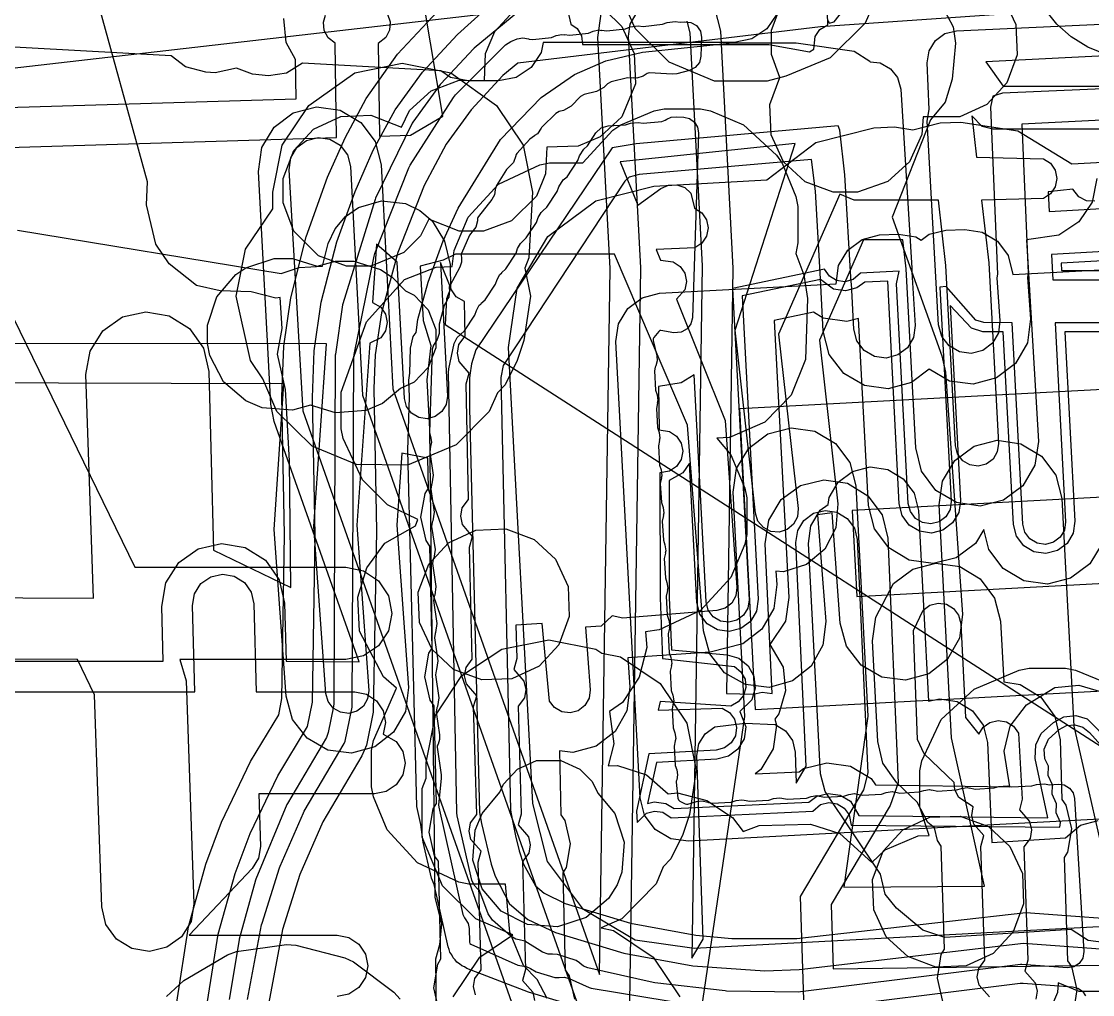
# Model space of a CAD drawing. Header units: metres. Extents: x 17722 to 17999, y 13535 to 15917.
# Drawn here: x 17791.15 to 17826.05, y 15862.08 to 15893.79 of the extents above; entities that cross this region are included whole.
import ezdxf

# ---------------------------------------------------------------- set-up
doc = ezdxf.new("R2010")
doc.units = ezdxf.units.M
doc.layers.add('AI_GREENING_EXCLUSIONS', color=1, linetype='Continuous')
doc.layers.add('AI_GREENING_LAWN', color=82, linetype='Continuous')

msp = doc.modelspace()

# ---------------------------------------------------------------- linework, layer by layer
at = {"layer": 'AI_GREENING_EXCLUSIONS'}
for points in [[(17815.434, 15901.705), (17816.965, 15901.401), (17818.262, 15900.533), (17819.13, 15899.236), (17819.434, 15897.705), (17819.287, 15895.238), (17818.64, 15893.729), (17817.496, 15892.606), (17816.051, 15892.002), (17815.45, 15891.837), (17813.731, 15891.838), (17812.254, 15892.46), (17811.139, 15893.56), (17810.77, 15894.403), (17810.344, 15895.036), (17810.034, 15895.778), (17809.725, 15897.308), (17810.025, 15898.84), (17810.888, 15900.14), (17812.183, 15901.011), (17813.381, 15901.406), (17814.912, 15901.71), (17815.434, 15901.705)], [(17800.511, 15891.051), (17802.008, 15892.119), (17803.551, 15892.426), (17805.133, 15892.119), (17806.63, 15891.051), (17807.498, 15889.754), (17807.802, 15888.223), (17807.679, 15886.091), (17807.553, 15885.751), (17807.735, 15884.838), (17807.514, 15883.397), (17807.302, 15882.742), (17806.909, 15881.952), (17806.657, 15881.682), (17806.387, 15881.074), (17805.307, 15879.994), (17803.721, 15879.331), (17802.06, 15879.347), (17800.615, 15879.951), (17799.471, 15881.074), (17799.009, 15882.14), (17798.606, 15882.742), (17798.145, 15884.838), (17798.449, 15886.369), (17799.339, 15887.681), (17799.339, 15888.223), (17799.643, 15889.754), (17800.511, 15891.051)], [(17797.212, 15883.888), (17797.517, 15884.819), (17798.136, 15885.542), (17798.454, 15885.757), (17799.385, 15886.062), (17799.979, 15886.062), (17800.778, 15885.813), (17801.383, 15885.976), (17801.977, 15885.976), (17802.85, 15885.709), (17803.226, 15885.457), (17803.657, 15885.013), (17803.944, 15884.873), (17804.403, 15884.388), (17804.649, 15883.749), (17804.649, 15883.155), (17804.403, 15882.516), (17803.944, 15882.031), (17803.494, 15881.823), (17802.908, 15881.341), (17802.366, 15881.114), (17801.383, 15881.035), (17800.562, 15881.281), (17799.979, 15881.121), (17798.996, 15881.2), (17798.454, 15881.426), (17797.731, 15882.046), (17797.29, 15882.905), (17797.212, 15883.295), (17797.212, 15883.888)], [(17807.852, 15876.909), (17808.551, 15876.262), (17808.96, 15875.38), (17808.999, 15874.394), (17808.658, 15873.477), (17808.011, 15872.778), (17807.129, 15872.369), (17806.143, 15872.33), (17805.226, 15872.671), (17804.527, 15873.318), (17804.118, 15874.2), (17804.079, 15875.186), (17804.42, 15876.103), (17805.067, 15876.802), (17805.949, 15877.211), (17806.935, 15877.25), (17807.852, 15876.909)], [(17810.486, 15867.98), (17810.791, 15867.049), (17810.712, 15866.066), (17810.562, 15865.657), (17810.271, 15865.207), (17809.548, 15864.587), (17808.617, 15864.282), (17807.634, 15864.361), (17806.775, 15864.802), (17806.155, 15865.525), (17805.85, 15866.456), (17805.929, 15867.438), (17806.155, 15867.98), (17806.74, 15868.669), (17806.853, 15868.938), (17807.312, 15869.423), (17807.933, 15869.703), (17808.721, 15869.703), (17809.342, 15869.423), (17809.748, 15869.017), (17809.923, 15868.646), (17810.486, 15867.98)], [(17823.35, 15866.906), (17823.759, 15866.024), (17823.798, 15865.038), (17823.457, 15864.121), (17822.81, 15863.422), (17821.928, 15863.013), (17820.942, 15862.974), (17820.025, 15863.315), (17819.326, 15863.962), (17818.917, 15864.844), (17818.878, 15865.83), (17819.219, 15866.747), (17819.866, 15867.446), (17820.748, 15867.855), (17821.734, 15867.894), (17822.651, 15867.553), (17823.35, 15866.906)]]:
    msp.add_lwpolyline(points, close=True, dxfattribs=at)
for points in [[(17807.769, 15899.219), (17809.052, 15893.7), (17809.249, 15893.556), (17809.391, 15893.322), (17809.433, 15893.039), (17815.499, 15893.039), (17816.828, 15892.803), (17816.962, 15892.881), (17817.006, 15893.302), (17817.165, 15893.524), (17817.425, 15893.673), (17817.35, 15896.443)], [(17803.076, 15894.025), (17803.159, 15893.78), (17803.141, 15893.507), (17803.02, 15893.262), (17802.767, 15893.067), (17802.813, 15890.05), (17803.825, 15890.08), (17804.877, 15890.703), (17803.667, 15897.881)], [(17786.562, 15875.025), (17793.493, 15874.994), (17793.251, 15882.279), (17793.383, 15883.048), (17793.799, 15883.708), (17794.436, 15884.159), (17795.197, 15884.331), (17795.966, 15884.2), (17796.627, 15883.783), (17797.077, 15883.146), (17797.25, 15882.385), (17797.406, 15876.555), (17799.922, 15875.347), (17799.879, 15879.473), (17799.75, 15881.792), (17799.492, 15882.944), (17799.639, 15883.781), (17799.582, 15884.796), (17799.441, 15884.771), (17798.632, 15884.978), (17797.618, 15885.006), (17796.857, 15885.179), (17795.963, 15885.891), (17795.524, 15886.536), (17795.218, 15887.813), (17795.251, 15888.564), (17793.504, 15894.915)], [(17828.964, 15894.427), (17817.183, 15893.617), (17807.322, 15892.433), (17806.832, 15892.025), (17805.796, 15890.912), (17804.983, 15889.788), (17804.267, 15888.438), (17803.408, 15886.256), (17802.884, 15884.297), (17802.676, 15882.927), (17802.63, 15881.832), (17802.718, 15877.189), (17802.605, 15871.281), (17802.39, 15870.207), (17802.243, 15869.859), (17800.972, 15867.711), (17800.221, 15865.992), (17799.656, 15864.204), (17799.21, 15861.824)], [(17823.107, 15894.625), (17823.552, 15893.688), (17823.591, 15892.702), (17823.25, 15891.785), (17822.603, 15891.086), (17821.721, 15890.677), (17820.526, 15890.683), (17820.487, 15890.101), (17820.078, 15889.219), (17819.379, 15888.572), (17818.39, 15888.223), (17817.598, 15888.223), (17816.681, 15888.564), (17815.982, 15889.211), (17815.573, 15890.093), (17815.534, 15891.079), (17815.862, 15891.965), (17815.591, 15892.714), (17815.591, 15893.506), (17815.932, 15894.423)], [(17817.428, 15893.818), (17817.465, 15893.735), (17817.63, 15893.776), (17818.145, 15894.434)], [(17810.166, 15894.161), (17810.706, 15893.621), (17811.115, 15892.739), (17811.154, 15891.753), (17810.706, 15890.677), (17810.007, 15890.03), (17809.284, 15889.728), (17808.267, 15889.695), (17808.228, 15888.823), (17807.926, 15888.1), (17807.12, 15887.294), (17806.203, 15886.953), (17805.411, 15886.953), (17804.421, 15887.344), (17804.152, 15886.798), (17803.612, 15886.258), (17802.536, 15885.81), (17801.744, 15885.81), (17800.827, 15886.151), (17800.021, 15886.957), (17799.68, 15887.874), (17799.68, 15888.666), (17800.021, 15889.583), (17800.668, 15890.282), (17801.55, 15890.691), (17802.536, 15890.73), (17803.526, 15890.339), (17803.795, 15890.885), (17804.494, 15891.532), (17805.411, 15891.873), (17806.234, 15891.867), (17806.273, 15892.739), (17806.575, 15893.462), (17807.196, 15894.134), (17788.568, 15891.992)], [(17789.55, 15872.946), (17795.771, 15872.946), (17795.724, 15874.727), (17795.856, 15875.496), (17796.272, 15876.157), (17796.909, 15876.607), (17797.67, 15876.78), (17798.439, 15876.648), (17799.099, 15876.232), (17799.55, 15875.595), (17799.722, 15874.834), (17799.773, 15872.946), (17802.149, 15872.919), (17799.384, 15880.753), (17799.273, 15881.313), (17798.871, 15888.904), (17798.982, 15889.677), (17799.381, 15890.347), (17800.006, 15890.815), (17800.762, 15891.007), (17801.535, 15890.896), (17802.205, 15890.497), (17802.673, 15889.872), (17802.865, 15889.116), (17803.252, 15881.812), (17809.985, 15862.735), (17810.326, 15885.736), (17809.927, 15893.26), (17810.039, 15894.032)], [(17815.755, 15894.031), (17815.43, 15893.545), (17814.943, 15893.219), (17814.369, 15893.105), (17808.15, 15893.105), (17808.078, 15892.777), (17807.753, 15892.291), (17807.266, 15891.965), (17806.692, 15891.851), (17805.703, 15891.851), (17805.129, 15891.965), (17804.808, 15892.18), (17800.306, 15892.428), (17799.782, 15892.103), (17799.202, 15892.021), (17798.672, 15892.066), (17798.156, 15892.264), (17797.465, 15892.117), (17797.156, 15892.134), (17796.492, 15892.312), (17796.023, 15892.665), (17789.91, 15893.002)], [(17796.209, 15861.83), (17796.589, 15864.283), (17797.157, 15866.324), (17797.668, 15867.694), (17798.611, 15869.669), (17799.529, 15871.199), (17799.636, 15871.731), (17799.722, 15877.064), (17799.628, 15881.567), (17799.695, 15883.203), (17799.923, 15884.781), (17800.426, 15886.771), (17801.125, 15888.712), (17801.692, 15890.001), (17802.378, 15891.277), (17803.403, 15892.722), (17804.87, 15894.282)], [(17797.208, 15861.854), (17797.561, 15864.049), (17798.11, 15866.022), (17798.598, 15867.326), (17799.497, 15869.206), (17800.472, 15870.812), (17800.63, 15871.604), (17800.722, 15877.053), (17800.627, 15881.533), (17800.685, 15883.06), (17800.913, 15884.638), (17801.422, 15886.611), (17802.016, 15888.248), (17802.607, 15889.599), (17803.325, 15890.908), (17804.214, 15892.136), (17805.354, 15893.362), (17806.244, 15894.17)], [(17821.137, 15894.305), (17821.501, 15893.614), (17821.583, 15893.08), (17821.475, 15891.908), (17821.244, 15891.163), (17820.764, 15890.584), (17819.516, 15887.416), (17821.138, 15882.893), (17821.25, 15882.359), (17821.81, 15874.464), (17821.712, 15873.69), (17821.325, 15873.012), (17820.709, 15872.534), (17819.956, 15872.328), (17819.182, 15872.425), (17818.504, 15872.812), (17818.026, 15873.429), (17817.82, 15874.181), (17817.565, 15877.773), (17817.088, 15877.713), (17817.355, 15874.237), (17817.262, 15873.462), (17816.879, 15872.782), (17816.265, 15872.3), (17815.514, 15872.09), (17814.739, 15872.183), (17814.059, 15872.566), (17813.577, 15873.179), (17813.367, 15873.931), (17812.852, 15880.635), (17810.466, 15886.21), (17805.286, 15886.21), (17804.892, 15886.015), (17804.14, 15885.812), (17804.241, 15884.045), (17804.482, 15883.229), (17804.351, 15882.107), (17804.441, 15880.503), (17804.615, 15865.237), (17804.835, 15864.385), (17804.772, 15863.697), (17804.637, 15863.238), (17804.743, 15853.964)], [(17810.972, 15861.834), (17811.326, 15885.755), (17810.926, 15893.312), (17810.982, 15893.699), (17811.181, 15894.034)], [(17813.729, 15894.227), (17813.922, 15893.471), (17814.326, 15885.744), (17814.121, 15871.891), (17814.989, 15871.868), (17815.287, 15871.938), (17815.606, 15871.885), (17815.382, 15876.766), (17815.499, 15877.538), (17815.903, 15878.206), (17816.531, 15878.669), (17817.289, 15878.856), (17818.06, 15878.739), (17818.728, 15878.335), (17819.191, 15877.707), (17819.378, 15876.949), (17819.708, 15868.976), (17819.447, 15868.241), (17817.525, 15865.012), (17817.596, 15862.92), (17827.237, 15863.044)], [(17856.647, 15894.185), (17822.567, 15892.469), (17823.138, 15891.675), (17828.701, 15891.675)], [(17826.591, 15892.667), (17825.89, 15892.953), (17825.355, 15893.289), (17824.88, 15893.705), (17824.404, 15894.296)], [(17783.57, 15889.469), (17801.414, 15890.008), (17801.367, 15893.077), (17801.145, 15893.252), (17801.015, 15893.492), (17800.987, 15893.764), (17801.053, 15893.988)], [(17784.859, 15890.809), (17800.094, 15891.268), (17800.075, 15892.552), (17799.774, 15893.107), (17799.692, 15893.883)], [(17812.827, 15893.796), (17812.923, 15893.418), (17813.325, 15885.827), (17812.993, 15863.264), (17813.361, 15863.882), (17813.157, 15869.864), (17813.22, 15870.249), (17813.425, 15870.58), (17813.742, 15870.808), (17814.722, 15870.918), (17815.706, 15870.875), (17816.038, 15870.67), (17816.266, 15870.353), (17816.355, 15869.973), (17816.389, 15868.969), (17816.716, 15869.517), (17816.381, 15876.812), (17816.44, 15877.198), (17816.642, 15877.532), (17816.956, 15877.763), (17817.335, 15877.857), (17817.72, 15877.798), (17818.054, 15877.596), (17818.286, 15877.282), (17818.379, 15876.904), (17818.727, 15869.309), (17818.588, 15868.752), (17816.515, 15865.271), (17816.63, 15861.907)], [(17828.904, 15891.706), (17823.107, 15891.448), (17822.799, 15891.353), (17822.723, 15890.998), (17822.947, 15885.554), (17822.928, 15885.431), (17823.028, 15884.03), (17822.977, 15883.643), (17822.782, 15883.305), (17822.472, 15883.068), (17822.095, 15882.967), (17821.708, 15883.018), (17821.37, 15883.214), (17821.133, 15883.523), (17821.032, 15883.9), (17820.661, 15890.542), (17820.724, 15890.924), (17820.661, 15892.445), (17820.721, 15892.831), (17820.925, 15893.164), (17821.236, 15893.392), (17821.615, 15893.485), (17828.217, 15893.785)], [(17809.474, 15861.619), (17807.673, 15862.156), (17805.661, 15862.927), (17805.582, 15862.978), (17805.494, 15863.011), (17805.419, 15863.081), (17805.332, 15863.137), (17805.278, 15863.214), (17805.21, 15863.278), (17805.168, 15863.372), (17805.109, 15863.456), (17805.088, 15863.548), (17805.05, 15863.634), (17804.599, 15865.665), (17804.509, 15865.869), (17804.236, 15867.041), (17804.164, 15867.623), (17804.034, 15868.208), (17803.742, 15879.81), (17803.787, 15881.552), (17803.774, 15882.102), (17803.807, 15882.323), (17803.828, 15883.142), (17803.916, 15883.523), (17804.006, 15883.658), (17804.068, 15884.073), (17804.399, 15885.296), (17804.887, 15886.642), (17805.377, 15887.699), (17806.758, 15889.943), (17808.085, 15891.313), (17809.167, 15892.058), (17810.189, 15892.506), (17811.38, 15892.787), (17814.314, 15893.09), (17816.395, 15893.096), (17818.28, 15892.817), (17818.787, 15892.494), (17818.804, 15892.474), (17819.131, 15892.435), (17819.468, 15892.239), (17819.689, 15891.96), (17819.801, 15891.586), (17820.162, 15885.749), (17820.156, 15885.622), (17820.264, 15883.88), (17820.211, 15883.493), (17820.015, 15883.156), (17819.705, 15882.92), (17819.327, 15882.82), (17818.941, 15882.872), (17818.604, 15883.069), (17818.367, 15883.379), (17818.268, 15883.757), (17818.193, 15885.248), (17818.187, 15885.271), (17817.97, 15888.79), (17817.815, 15890.245), (17817.762, 15890.384), (17811.181, 15889.795), (17810.391, 15889.668), (17805.953, 15883.088), (17805.809, 15882.633), (17805.753, 15882.265), (17805.751, 15882.17), (17805.746, 15881.191), (17806.076, 15868.012), (17806.137, 15867.656), (17806.457, 15866.329), (17806.587, 15865.932), (17807.045, 15865.04), (17807.642, 15864.52), (17808.552, 15864.097), (17810.778, 15863.43), (17813.028, 15863.017), (17815.366, 15862.857), (17816.492, 15862.899), (17823.799, 15863.755), (17832.05, 15863.148)], [(17787.126, 15891.827), (17794.844, 15876.001), (17801.719, 15876.001), (17802.293, 15875.887), (17802.779, 15875.562), (17803.105, 15875.075), (17803.219, 15874.501), (17803.105, 15873.927), (17802.779, 15873.44), (17802.293, 15873.115), (17801.719, 15873.001), (17796.307, 15873.001), (17796.519, 15872.307), (17796.767, 15865.037), (17796.673, 15864.459), (17796.365, 15863.962), (17795.889, 15863.62), (17795.319, 15863.486), (17794.742, 15863.581), (17794.244, 15863.889), (17793.903, 15864.365), (17793.769, 15864.934), (17793.533, 15871.845), (17792.97, 15873.001), (17784.376, 15873.004)], [(17808.278, 15861.952), (17807.954, 15862.565), (17807.51, 15863.031), (17807.057, 15864.115), (17806.921, 15865.676), (17805.725, 15865.674), (17805.403, 15865.739), (17804.056, 15866.37), (17803.068, 15867.444), (17802.615, 15868.527), (17802.55, 15868.849), (17802.55, 15870.037), (17802.615, 15870.359), (17803.369, 15872.067), (17802.943, 15872.435), (17802.158, 15873.926), (17802.103, 15875.032), (17802.397, 15875.983), (17802.986, 15876.785), (17802.986, 15876.785), (17803.983, 15877.348), (17804.06, 15877.56), (17803.074, 15878.039), (17802.264, 15878.85), (17801.633, 15880.197), (17801.568, 15880.519), (17801.568, 15881.706), (17802.394, 15884.004), (17803.632, 15885.377), (17804.662, 15885.784), (17805.182, 15885.798), (17805.248, 15886.328), (17805.701, 15887.411), (17806.689, 15888.485), (17808.035, 15889.116), (17808.358, 15889.181), (17809.438, 15889.181), (17810.417, 15890.241), (17810.68, 15890.418), (17811.763, 15890.871), (17812.086, 15890.936), (17813.273, 15890.936), (17813.596, 15890.871), (17814.679, 15890.418), (17815.753, 15889.43), (17815.93, 15889.167), (17816.384, 15888.084), (17816.449, 15887.761), (17816.449, 15886.574), (17816.374, 15886.229), (17816.637, 15885.533), (17816.758, 15884.763), (17816.693, 15882.771), (17816.223, 15881.606), (17815.368, 15880.729), (17814.217, 15880.231), (17813.803, 15880.214), (17814.263, 15879.668), (17814.716, 15878.585), (17814.782, 15878.262), (17814.782, 15877.075), (17814.716, 15876.752), (17814.263, 15875.669), (17813.275, 15874.595), (17811.929, 15873.965), (17811.478, 15873.899), (17811.521, 15873.387), (17811.275, 15872.423), (17810.728, 15871.592), (17810.313, 15871.308), (17810.449, 15870.248), (17810.263, 15869.536), (17810.565, 15869.544), (17811.514, 15869.244), (17812.217, 15868.622), (17812.521, 15868.65), (17813.484, 15868.4), (17814.312, 15867.849), (17814.658, 15867.395), (17815.181, 15867.592), (17816.861, 15867.629), (17817.81, 15867.329), (17818.854, 15866.385), (17819.287, 15866.799), (17820.37, 15867.253), (17820.728, 15867.267), (17820.414, 15868.183), (17820.414, 15869.371), (17820.48, 15869.693), (17821.11, 15871.04), (17822.184, 15872.028), (17823.658, 15872.654), (17823.98, 15872.719), (17825.168, 15872.719), (17825.49, 15872.654), (17826.574, 15872.201)], [(17828.954, 15890.707), (17823.746, 15890.446), (17823.946, 15885.595), (17823.922, 15885.443), (17824.026, 15884.095), (17823.924, 15883.321), (17823.533, 15882.646), (17822.914, 15882.171), (17822.16, 15881.969), (17821.386, 15882.072), (17820.718, 15882.458), (17820.143, 15882.021), (17819.389, 15881.822), (17818.616, 15881.927), (17817.941, 15882.32), (17817.469, 15882.94), (17817.27, 15883.695), (17817.195, 15885.187), (17817.189, 15885.21), (17817.018, 15888.255), (17816.892, 15889.295), (17811.277, 15888.799), (17810.945, 15888.717), (17810.81, 15888.582), (17806.847, 15882.58), (17806.77, 15882.186), (17807.085, 15868.091), (17807.134, 15867.79), (17807.243, 15867.247), (17807.363, 15866.765), (17807.506, 15866.324), (17807.895, 15865.622), (17808.184, 15865.381), (17808.868, 15865.045), (17810.99, 15864.41), (17813.126, 15864.012), (17814.293, 15863.905), (17816.41, 15863.903), (17823.871, 15864.753), (17832.107, 15864.146)], [(17840.26, 15865.041), (17813.066, 15863.578), (17811.14, 15863.855), (17809.458, 15864.853), (17808.292, 15866.412), (17807.809, 15868.302), (17807.022, 15883.169), (17807.301, 15885.098), (17808.298, 15886.777), (17809.86, 15887.945), (17809.86, 15887.945), (17811.75, 15888.426), (17815.435, 15888.622), (17817.029, 15889.844), (17818.92, 15890.326), (17819.591, 15890.352), (17820.196, 15890.256), (17821.083, 15890.482), (17821.754, 15890.509), (17823.613, 15890.227), (17825.367, 15889.149), (17831.023, 15889.45)], [(17828.701, 15890.275), (17822.797, 15890.275), (17822.454, 15890.365), (17822.113, 15890.713), (17822.269, 15889.37), (17824.452, 15889.317), (17824.679, 15889.165), (17824.831, 15888.938), (17824.884, 15888.67), (17824.831, 15888.402), (17824.679, 15888.175), (17824.452, 15888.023), (17822.432, 15887.97), (17822.668, 15885.928), (17822.982, 15880.033), (17822.943, 15879.763), (17822.803, 15879.528), (17822.584, 15879.364), (17822.32, 15879.297), (17822.049, 15879.336), (17821.815, 15879.475), (17821.651, 15879.694), (17821.584, 15879.959), (17821.271, 15885.832), (17821.023, 15887.97), (17818.281, 15887.97), (17817.813, 15888.157), (17815.817, 15883.601), (17816.454, 15877.921), (17816.431, 15877.649), (17816.305, 15877.406), (17816.097, 15877.23), (17815.836, 15877.148), (17815.564, 15877.171), (17815.322, 15877.296), (17815.145, 15877.505), (17815.063, 15877.765), (17814.401, 15883.724), (17816.362, 15889.81), (17810.654, 15889.214), (17811.234, 15887.8), (17811.98, 15888.343), (17812.228, 15888.457), (17812.501, 15888.468), (17812.758, 15888.374), (17812.958, 15888.189), (17813.082, 15887.708), (17813.32, 15887.554), (17813.471, 15887.327), (17813.525, 15887.059), (17813.471, 15886.791), (17813.32, 15886.564), (17813.093, 15886.412), (17811.825, 15886.359), (17811.966, 15886.013), (17812.384, 15885.96), (17812.611, 15885.808), (17812.763, 15885.581), (17812.816, 15885.313), (17812.763, 15885.045), (17812.49, 15884.737), (17814.073, 15880.782), (17814.459, 15875.345), (17814.424, 15875.074), (17814.289, 15874.837), (17814.073, 15874.669), (17813.81, 15874.597), (17810.741, 15874.348), (17810.398, 15874.425), (17810.033, 15874.088), (17809.531, 15874.048), (17809.675, 15872.006), (17809.641, 15871.735), (17809.506, 15871.498), (17809.29, 15871.33), (17809.027, 15871.258), (17808.756, 15871.293), (17808.518, 15871.428), (17808.351, 15871.644), (17808.118, 15874.171), (17807.258, 15874.113), (17807.289, 15873.027), (17807.19, 15872.672), (17807.522, 15872.286), (17807.582, 15872.019), (17807.537, 15871.75), (17807.333, 15871.477), (17807.432, 15867.961), (17807.333, 15867.607), (17807.664, 15867.22), (17807.725, 15866.954), (17807.679, 15866.684), (17807.475, 15866.411), (17807.574, 15862.895), (17807.475, 15862.541), (17807.807, 15862.154), (17807.868, 15861.888)], [(17809.081, 15856.284), (17800.327, 15881.086), (17799.869, 15888.957), (17799.925, 15889.343), (17800.124, 15889.679), (17800.437, 15889.912), (17800.815, 15890.009), (17801.201, 15889.953), (17801.537, 15889.754), (17801.77, 15889.441), (17801.867, 15889.063), (17802.261, 15881.615), (17809.74, 15860.424)], [(17826.184, 15888.67), (17826.032, 15887.904), (17825.599, 15887.256), (17824.95, 15886.822), (17823.892, 15886.67), (17824.28, 15880.102), (17824.168, 15879.33), (17823.77, 15878.659), (17823.145, 15878.191), (17822.389, 15877.999), (17821.616, 15878.11), (17820.945, 15878.509), (17820.478, 15879.134), (17820.285, 15879.89), (17819.975, 15885.723), (17819.865, 15886.67), (17818.581, 15886.67), (17817.148, 15883.399), (17817.746, 15878.066), (17817.68, 15877.288), (17817.321, 15876.595), (17816.725, 15876.092), (17815.981, 15875.856), (17815.724, 15875.877), (17815.755, 15875.437), (17815.658, 15874.663), (17815.271, 15873.985), (17814.654, 15873.506), (17813.585, 15873.237), (17810.904, 15873.056), (17810.972, 15872.098), (17810.874, 15871.324), (17810.488, 15870.646), (17809.871, 15870.168), (17809.118, 15869.962), (17808.674, 15870.018), (17808.72, 15867.935), (17808.851, 15867.751), (17809.025, 15866.99), (17808.894, 15866.221), (17808.786, 15866.049), (17808.863, 15862.869), (17808.994, 15862.685), (17809.167, 15861.924)], [(17826.117, 15887.93), (17825.845, 15887.948), (17825.6, 15888.069), (17825.403, 15888.324), (17824.599, 15888.236), (17824.633, 15887.596), (17830.153, 15887.906)], [(17791.017, 15886.988), (17799.607, 15885.58), (17800.195, 15885.769), (17800.958, 15885.819), (17801.144, 15886.558), (17801.367, 15887.03), (17801.705, 15887.43), (17802.133, 15887.727), (17802.883, 15887.942), (17803.659, 15887.854), (17804.131, 15887.632), (17804.53, 15887.294), (17804.932, 15886.625), (17805.113, 15885.869), (17805.127, 15885.089), (17804.994, 15884.75), (17804.954, 15883.914), (17830.988, 15867.16)], [(17791.017, 15886.988), (17799.607, 15885.58), (17800.195, 15885.769), (17800.958, 15885.819), (17801.144, 15886.558), (17801.367, 15887.03), (17801.705, 15887.43), (17802.133, 15887.727), (17802.883, 15887.942), (17803.659, 15887.854), (17804.131, 15887.632), (17804.53, 15887.294), (17804.932, 15886.625), (17805.113, 15885.869), (17805.127, 15885.089), (17804.994, 15884.75), (17804.954, 15883.914), (17830.988, 15867.16)], [(17840.072, 15868.536), (17812.881, 15867.073), (17812.302, 15867.156), (17811.799, 15867.455), (17811.449, 15867.923), (17811.304, 15868.49), (17810.517, 15883.354), (17810.601, 15883.933), (17810.9, 15884.436), (17810.9, 15884.436), (17811.369, 15884.786), (17811.936, 15884.931), (17817.688, 15885.236), (17817.771, 15885.832), (17818.07, 15886.335), (17818.539, 15886.686), (17819.106, 15886.83), (17819.727, 15886.855), (17820.285, 15886.77), (17820.464, 15886.665), (17820.721, 15886.852), (17821.269, 15886.987), (17821.89, 15887.011), (17822.448, 15886.927), (17822.951, 15886.628), (17823.301, 15886.159), (17823.448, 15885.543), (17831.208, 15885.955)], [(17805.94, 15862.073), (17805.879, 15862.339), (17805.924, 15862.608), (17806.128, 15862.882), (17806.027, 15866.397), (17806.126, 15866.751), (17805.794, 15867.137), (17805.733, 15867.404), (17805.779, 15867.673), (17805.983, 15867.946), (17805.882, 15871.461), (17805.98, 15871.815), (17805.649, 15872.202), (17805.588, 15872.468), (17805.633, 15872.737), (17805.837, 15873.01), (17805.748, 15876.655), (17805.849, 15877.009), (17805.521, 15877.398), (17805.462, 15877.665), (17805.51, 15877.934), (17805.716, 15878.206), (17805.638, 15881.985), (17805.734, 15882.328), (17805.411, 15882.711), (17805.353, 15882.978), (17805.4, 15883.263), (17805.606, 15883.534), (17805.583, 15884.658), (17805.317, 15884.818), (17805.165, 15885.045), (17804.798, 15885.936), (17805.028, 15881.58), (17804.989, 15881.31), (17804.85, 15881.075), (17804.631, 15880.911), (17804.366, 15880.844), (17804.096, 15880.883), (17803.861, 15881.023), (17803.698, 15881.241), (17803.63, 15881.506), (17803.395, 15885.945), (17802.72, 15886.527), (17802.588, 15884.634), (17802.863, 15884.473), (17803.015, 15884.246), (17803.068, 15883.978), (17803.015, 15883.71), (17802.863, 15883.483), (17802.494, 15883.303), (17802.08, 15877.377), (17802.462, 15871.99), (17802.428, 15871.719), (17802.292, 15871.482), (17802.077, 15871.314), (17801.813, 15871.242), (17801.542, 15871.276), (17801.305, 15871.412), (17801.137, 15871.628), (17801.065, 15871.891), (17800.68, 15877.328), (17801.089, 15883.278), (17788.92, 15883.291)], [(17830.231, 15886.508), (17824.707, 15886.198), (17824.751, 15885.37), (17829.741, 15885.37)], [(17830.248, 15886.209), (17825.022, 15885.915), (17825.035, 15885.67), (17829.741, 15885.67)], [(17829.741, 15883.97), (17824.825, 15883.97), (17825.17, 15877.485), (17825.131, 15877.215), (17824.991, 15876.98), (17824.773, 15876.816), (17824.508, 15876.749), (17824.238, 15876.788), (17824.003, 15876.927), (17823.839, 15877.146), (17823.772, 15877.411), (17823.423, 15883.97), (17822.502, 15883.974), (17822.242, 15884.055), (17821.281, 15885.155), (17821.07, 15885.129), (17821.441, 15878.155), (17821.402, 15877.885), (17821.262, 15877.65), (17821.044, 15877.486), (17820.779, 15877.419), (17820.509, 15877.458), (17820.274, 15877.597), (17820.11, 15877.816), (17820.043, 15878.081), (17819.663, 15885.237), (17819.744, 15885.646), (17818.49, 15885.584), (17818.243, 15885.375), (17817.978, 15885.309), (17817.707, 15885.349), (17817.473, 15885.489), (17817.309, 15885.714), (17814.316, 15885.085), (17814.855, 15874.945), (17814.816, 15874.675), (17814.676, 15874.44), (17814.458, 15874.276), (17814.193, 15874.209), (17813.923, 15874.248), (17813.688, 15874.387), (17813.524, 15874.606), (17813.457, 15874.871), (17813.064, 15882.269), (17812.643, 15882.015), (17811.908, 15881.89), (17811.928, 15880.485), (17812.263, 15880.431), (17812.49, 15880.28), (17812.642, 15880.052), (17812.695, 15879.785), (17812.642, 15879.517), (17812.49, 15879.29), (17812.263, 15879.138), (17811.947, 15879.085), (17811.954, 15875.01), (17812.031, 15873.033), (17814.379, 15872.771), (17814.592, 15872.6), (17814.723, 15872.36), (17814.752, 15872.088), (17814.676, 15871.826), (17814.504, 15871.613), (17814.265, 15871.482), (17811.956, 15871.634), (17811.894, 15871.345), (17813.981, 15871.407), (17814.216, 15871.268), (17814.38, 15871.05), (17814.448, 15870.785), (17814.41, 15870.515), (17814.271, 15870.28), (17814.052, 15870.116), (17813.788, 15870.048), (17811.589, 15869.926), (17811.188, 15868.057), (17811.206, 15867.689), (17811.511, 15867.994), (17811.776, 15868.06), (17812.046, 15868.02), (17812.312, 15867.836), (17816.938, 15868.059), (17817.186, 15868.268), (17817.451, 15868.334), (17817.721, 15868.294), (17817.955, 15868.154), (17818.118, 15867.934), (17818.187, 15867.604), (17824.977, 15867.533), (17824.998, 15867.687), (17824.86, 15867.997), (17824.869, 15868.298), (17824.731, 15868.607), (17824.741, 15868.908), (17824.603, 15869.218), (17824.612, 15869.519), (17824.489, 15869.763), (17824.472, 15870.073), (17824.613, 15870.4), (17824.96, 15870.715), (17825.201, 15870.844), (17825.472, 15870.872), (17825.734, 15870.794), (17825.946, 15870.621), (17826.402, 15870.105)], [(17829.741, 15883.67), (17825.142, 15883.67), (17825.47, 15877.501), (17825.414, 15877.115), (17825.215, 15876.779), (17824.902, 15876.546), (17824.524, 15876.449), (17824.138, 15876.505), (17823.802, 15876.704), (17823.569, 15877.017), (17823.472, 15877.395), (17823.139, 15883.67), (17822.471, 15883.676), (17822.099, 15883.791), (17821.403, 15884.528), (17821.74, 15878.171), (17821.685, 15877.785), (17821.485, 15877.449), (17821.173, 15877.216), (17820.795, 15877.119), (17820.409, 15877.175), (17820.073, 15877.374), (17819.84, 15877.687), (17819.743, 15878.065), (17819.375, 15885.328), (17818.622, 15885.29), (17818.371, 15885.104), (17817.992, 15885.009), (17817.606, 15885.066), (17817.186, 15885.382), (17814.629, 15884.845), (17815.154, 15874.961), (17815.099, 15874.575), (17814.899, 15874.239), (17814.587, 15874.006), (17814.209, 15873.909), (17813.823, 15873.965), (17813.487, 15874.164), (17813.254, 15874.477), (17813.157, 15874.855), (17812.916, 15879.397), (17812.702, 15879.078), (17812.251, 15878.835), (17812.254, 15875.014), (17812.328, 15873.308), (17814.144, 15873.146), (17814.518, 15873.037), (17814.822, 15872.792), (17815.009, 15872.45), (17815.051, 15872.062), (17814.942, 15871.687), (17814.556, 15871.306), (17814.748, 15870.802), (17814.693, 15870.416), (17814.494, 15870.08), (17814.182, 15869.845), (17813.805, 15869.748), (17811.834, 15869.639), (17811.548, 15868.307), (17811.761, 15868.36), (17812.147, 15868.302), (17812.416, 15868.141), (17816.806, 15868.353), (17817.058, 15868.54), (17817.436, 15868.634), (17817.822, 15868.576), (17818.157, 15868.376), (17818.427, 15867.911), (17824.591, 15867.836), (17824.179, 15869.776), (17824.195, 15870.215), (17824.377, 15870.585), (17824.769, 15870.946), (17825.113, 15871.131), (17825.501, 15871.171), (17825.875, 15871.059), (17826.656, 15870.266)], [(17826.357, 15876.782), (17825.958, 15876.111), (17825.333, 15875.643), (17824.577, 15875.451), (17823.805, 15875.562), (17823.134, 15875.961), (17822.666, 15876.586), (17822.5, 15877.237), (17822.229, 15876.781), (17821.604, 15876.313), (17820.848, 15876.121), (17820.076, 15876.232), (17819.405, 15876.631), (17818.937, 15877.255), (17818.745, 15878.012), (17818.421, 15884.105), (17818.042, 15884.01), (17817.27, 15884.124), (17816.957, 15884.312), (17815.673, 15884.042), (17816.153, 15875.014), (17816.042, 15874.242), (17815.527, 15873.484), (17815.963, 15872.749), (17816.047, 15871.973), (17815.828, 15871.224), (17815.694, 15871.058), (17815.746, 15870.857), (17815.636, 15870.085), (17815.239, 15869.413), (17815.049, 15869.27), (17816.489, 15869.339), (17816.631, 15869.444), (17817.388, 15869.633), (17818.16, 15869.518), (17818.829, 15869.116), (17818.976, 15868.917), (17823.356, 15868.844), (17823.163, 15870.012), (17823.36, 15870.83), (17823.891, 15871.516), (17824.819, 15872.087), (17825.595, 15872.166), (17826.343, 15871.942)], [(17838.637, 15882.444), (17814.539, 15881.164), (17815.057, 15871.369), (17844.387, 15872.948)], [(17804.754, 15861.541), (17804.579, 15862.302), (17804.71, 15863.071), (17804.817, 15863.243), (17804.738, 15866.422), (17804.608, 15866.605), (17804.434, 15867.366), (17804.564, 15868.136), (17804.672, 15868.307), (17804.593, 15871.486), (17804.462, 15871.67), (17804.288, 15872.431), (17804.418, 15873.2), (17804.526, 15873.372), (17804.459, 15876.691), (17804.33, 15876.876), (17804.162, 15877.638), (17804.299, 15878.406), (17804.408, 15878.577), (17804.388, 15879.553), (17803.547, 15879.726), (17803.383, 15877.378), (17803.759, 15872.082), (17803.661, 15871.308), (17803.274, 15870.63), (17802.658, 15870.151), (17801.905, 15869.945), (17801.131, 15870.043), (17800.453, 15870.43), (17799.975, 15871.046), (17799.769, 15871.799), (17799.383, 15877.236), (17799.695, 15881.978), (17788.67, 15882.015)], [(17812.935, 15859.084), (17814.722, 15871.137), (17814.335, 15878.445), (17814.447, 15879.218), (17814.845, 15879.888), (17815.47, 15880.356), (17816.227, 15880.548), (17816.999, 15880.437), (17817.67, 15880.038), (17818.137, 15879.413), (17818.33, 15878.657), (17818.727, 15871.148), (17817.941, 15865.576), (17822.526, 15865.614), (17821.453, 15870.442), (17821.051, 15878.036), (17821.162, 15878.808), (17821.561, 15879.479), (17822.186, 15879.946), (17822.942, 15880.139), (17823.715, 15880.027), (17824.385, 15879.628), (17824.853, 15879.003), (17825.045, 15878.247), (17825.438, 15870.825), (17827.98, 15859.701)], [(17826.489, 15863.765), (17825.908, 15863.841), (17825.352, 15864.197), (17821.237, 15863.937), (17820.513, 15864.181), (17819.655, 15864.895), (17819.291, 15865.353), (17819.141, 15866.001), (17817.331, 15868.699), (17817.187, 15869.267), (17816.789, 15876.775), (17816.873, 15877.355), (17817.172, 15877.858), (17817.431, 15878.051), (17817.463, 15878.272), (17817.762, 15878.776), (17818.23, 15879.126), (17818.797, 15879.271), (17819.377, 15879.187), (17819.88, 15878.888), (17820.23, 15878.419), (17820.375, 15877.852), (17820.705, 15871.635), (17821.059, 15871.721), (17821.059, 15871.721), (17821.638, 15871.633), (17822.138, 15871.329), (17822.485, 15870.858), (17822.624, 15870.289), (17822.769, 15867.032), (17825.169, 15867.191), (17825.659, 15867.595), (17826.225, 15867.747)], [(17838.823, 15878.949), (17818.219, 15877.854), (17818.367, 15875.052), (17844.198, 15876.443)], [(17821.172, 15861.851), (17820.993, 15862.611), (17821.119, 15863.382), (17821.225, 15863.555), (17821.119, 15866.918), (17820.99, 15867.098), (17820.892, 15867.512), (17820.685, 15867.682), (17820.331, 15868.346), (17819.666, 15868.981), (17819.218, 15869.62), (17819.05, 15870.322), (17818.876, 15873.603), (17818.988, 15874.375), (17819.564, 15875.475), (17820.189, 15875.942), (17820.945, 15876.134), (17821.717, 15876.023), (17822.388, 15875.624), (17822.856, 15874.999), (17823.048, 15874.243), (17823.152, 15872.273), (17823.693, 15872.185), (17824.357, 15871.774), (17824.812, 15871.141), (17824.991, 15870.381), (17825.048, 15868.436), (17825.178, 15868.256), (17825.357, 15867.485), (17825.231, 15866.715), (17825.124, 15866.542), (17825.229, 15863.182), (17825.36, 15862.999), (17825.539, 15862.238), (17825.413, 15861.468)], [(17788.178, 15871.946), (17796.798, 15871.946), (17796.723, 15874.754), (17796.789, 15875.139), (17796.997, 15875.469), (17797.316, 15875.694), (17797.696, 15875.78), (17798.081, 15875.714), (17798.411, 15875.506), (17798.636, 15875.188), (17798.723, 15874.807), (17798.799, 15871.946), (17802.013, 15871.946), (17802.396, 15871.87), (17802.72, 15871.653), (17802.937, 15871.329), (17803.013, 15870.946), (17802.937, 15870.564), (17803.355, 15870.329), (17803.571, 15870.004), (17803.647, 15869.621), (17803.571, 15869.239), (17803.355, 15868.914), (17803.03, 15868.698), (17802.647, 15868.621), (17798.888, 15868.621), (17798.934, 15866.903), (17798.868, 15866.519), (17798.661, 15866.19), (17796.61, 15864.018), (17801.433, 15864.018), (17801.816, 15863.942), (17802.141, 15863.725), (17802.357, 15863.4), (17802.433, 15863.018), (17802.357, 15862.635), (17802.141, 15862.311), (17801.816, 15862.094), (17801.433, 15862.018)], [(17822.688, 15862.006), (17822.355, 15862.39), (17822.292, 15862.657), (17822.336, 15862.927), (17822.539, 15863.201), (17822.41, 15866.909), (17822.502, 15867.257), (17822.173, 15867.637), (17822.11, 15867.914), (17822.16, 15868.194), (17821.691, 15868.506), (17821.562, 15868.747), (17821.539, 15868.99), (17820.564, 15869.921), (17820.348, 15870.39), (17820.214, 15873.942), (17820.53, 15874.605), (17820.749, 15874.769), (17821.014, 15874.836), (17821.284, 15874.797), (17821.519, 15874.658), (17821.683, 15874.439), (17821.75, 15874.174), (17821.912, 15871.112), (17822.34, 15870.563), (17822.48, 15870.79), (17822.702, 15870.949), (17822.968, 15871.012), (17823.238, 15870.968), (17823.47, 15870.824), (17823.629, 15870.602), (17823.757, 15868.445), (17823.665, 15868.097), (17823.995, 15867.717), (17824.057, 15867.452), (17824.014, 15867.17), (17823.811, 15866.896), (17823.939, 15863.199), (17823.843, 15862.845), (17824.177, 15862.46), (17824.239, 15862.195), (17824.196, 15861.924)], [(17805.211, 15862.005), (17806.079, 15863.302), (17807.157, 15864.023), (17805.949, 15864.544), (17804.869, 15865.624), (17804.206, 15867.21), (17804.206, 15868.794), (17804.33, 15869.13), (17804.33, 15869.643), (17804.634, 15871.174), (17805.502, 15872.471), (17806.799, 15873.339), (17808.33, 15873.643), (17809.861, 15873.339), (17810.06, 15873.205), (17810.663, 15873.086), (17811.96, 15872.218), (17812.828, 15870.921), (17813.132, 15869.39), (17812.911, 15867.949), (17812.699, 15867.294), (17812.306, 15866.504), (17812.057, 15866.237), (17811.828, 15865.688), (17810.705, 15864.544), (17810.038, 15864.249), (17810.438, 15864.17), (17811.735, 15863.302), (17812.603, 15862.005)], [(17795.874, 15862.015), (17796.441, 15862.54), (17797.858, 15863.376), (17798.151, 15863.479), (17799.78, 15863.709), (17800.09, 15863.691), (17801.683, 15863.28), (17801.963, 15863.145), (17803.278, 15862.156), (17803.485, 15861.924)], [(17836.158, 15861.502), (17837.227, 15862.628), (17836.477, 15862.331), (17835.289, 15862.331), (17834.124, 15862.801), (17833.39, 15863.513), (17832.954, 15863.696), (17831.694, 15863.681), (17831.4, 15863.788), (17830.894, 15863.594), (17830.353, 15863.594), (17829.479, 15862.667), (17828.338, 15862.176), (17825.613, 15862.183), (17824.922, 15862.457), (17824.908, 15862.144), (17824.416, 15861.004)]]:
    msp.add_lwpolyline(points, dxfattribs=at)
at = {"layer": 'AI_GREENING_LAWN'}
for points in [[(17807.875, 15894.561), (17805.897, 15892.913), (17805.875, 15892.892), (17804.81, 15891.76), (17804.79, 15891.736), (17803.9, 15890.508), (17803.877, 15890.471), (17802.682, 15888.027), (17802.668, 15887.991), (17801.618, 15884.588), (17801.609, 15884.55), (17801.377, 15882.948), (17801.375, 15882.913), (17801.326, 15871.563), (17801.316, 15871.468), (17801.146, 15870.617), (17801.087, 15870.461), (17799.816, 15868.303), (17799.8, 15868.273), (17798.787, 15865.835), (17798.777, 15865.806), (17798.243, 15863.887), (17798.237, 15863.862), (17797.912, 15861.913)], [(17798.518, 15861.913), (17798.972, 15864.35), (17798.987, 15864.409), (17799.558, 15866.213), (17799.576, 15866.262), (17800.334, 15867.997), (17800.361, 15868.051), (17801.667, 15870.261), (17801.696, 15870.337), (17801.913, 15871.394), (17801.919, 15871.443), (17801.973, 15882.841), (17801.984, 15882.939), (17802.64, 15886.138), (17802.665, 15886.222), (17803.775, 15889.02), (17803.818, 15889.104), (17805.226, 15891.313), (17805.294, 15891.397), (17806.92, 15893.024), (17807.091, 15893.137), (17807.303, 15893.22), (17807.486, 15893.254), (17807.669, 15893.22), (17807.692, 15893.21), (17807.812, 15893.195), (17808.421, 15893.268), (17808.573, 15893.331), (17808.76, 15893.368), (17808.835, 15893.354), (17808.836, 15893.361), (17809.017, 15893.337), (17809.626, 15893.41), (17809.779, 15893.473), (17809.965, 15893.511), (17810.041, 15893.497), (17810.042, 15893.503), (17810.223, 15893.48), (17810.832, 15893.553), (17810.98, 15893.614), (17811.246, 15893.645), (17811.405, 15893.621), (17812.037, 15893.695), (17812.186, 15893.756), (17812.451, 15893.788), (17812.611, 15893.763), (17812.748, 15893.78), (17812.961, 15893.759), (17813.146, 15893.652), (17813.269, 15893.477), (17813.308, 15893.267), (17813.288, 15892.656), (17813.236, 15892.45), (17813.103, 15892.284), (17812.913, 15892.189), (17812.499, 15892.082), (17812.345, 15892.067), (17811.608, 15892.109), (17811.572, 15892.106), (17811.538, 15892.092), (17811.404, 15892.01), (17811.203, 15891.939), (17811.098, 15891.949), (17811.098, 15891.945), (17810.896, 15891.952), (17810.362, 15891.822), (17810.246, 15891.757), (17810.128, 15891.638), (17809.883, 15891.502), (17809.487, 15891.412), (17809.364, 15891.343), (17809.063, 15891.027), (17808.813, 15890.884), (17808.672, 15890.852), (17808.556, 15890.79), (17808.109, 15890.359), (17808.087, 15890.33), (17808.081, 15890.314), (17807.96, 15890.128), (17807.864, 15890.07), (17807.869, 15890.063), (17807.708, 15889.957), (17807.288, 15889.484), (17807.268, 15889.452), (17807.258, 15889.416), (17807.258, 15889.414), (17807.178, 15889.192), (17807.077, 15889.097), (17807.082, 15889.092), (17806.948, 15888.964), (17806.625, 15888.444), (17806.588, 15888.312), (17806.588, 15888.305), (17806.561, 15888.136), (17806.479, 15887.987), (17806.036, 15887.433), (17806.017, 15887.4), (17806.01, 15887.363), (17806.007, 15887.296), (17805.95, 15887.083), (17805.862, 15886.98), (17805.864, 15886.979), (17805.745, 15886.828), (17805.483, 15886.223), (17805.474, 15886.188), (17805.475, 15886.151), (17805.483, 15886.112), (17805.486, 15885.94), (17805.431, 15885.778), (17805.101, 15885.172), (17805.088, 15885.137), (17805.087, 15885.1), (17805.095, 15885.026), (17805.069, 15884.799), (17805.012, 15884.713), (17805.021, 15884.707), (17804.92, 15884.536), (17804.755, 15883.928), (17804.756, 15883.728), (17804.754, 15883.728), (17804.761, 15883.621), (17804.69, 15883.426), (17804.571, 15883.236), (17804.533, 15883.113), (17804.446, 15880.396), (17804.464, 15880.296), (17804.474, 15880.271), (17804.509, 15880.071), (17804.481, 15879.949), (17804.452, 15879.755), (17804.563, 15879.008), (17804.521, 15878.723), (17804.503, 15878.684), (17804.483, 15878.545), (17804.593, 15877.797), (17804.551, 15877.513), (17804.533, 15877.474), (17804.513, 15877.335), (17804.623, 15876.586), (17804.582, 15876.303), (17804.564, 15876.264), (17804.544, 15876.125), (17804.654, 15875.376), (17804.612, 15875.093), (17804.594, 15875.053), (17804.574, 15874.915), (17804.684, 15874.166), (17804.643, 15873.882), (17804.625, 15873.843), (17804.604, 15873.705), (17804.714, 15872.955), (17804.673, 15872.672), (17804.655, 15872.633), (17804.635, 15872.495), (17804.745, 15871.745), (17804.704, 15871.462), (17804.685, 15871.423), (17804.665, 15871.284), (17804.773, 15870.548), (17804.771, 15870.391), (17804.721, 15870.243), (17804.704, 15870.21), (17804.692, 15870.175), (17804.691, 15870.137), (17804.819, 15869.236), (17804.821, 15869.117), (17804.738, 15868.266), (17804.742, 15868.187), (17805.526, 15864.686), (17805.581, 15864.578), (17805.609, 15864.546), (17805.698, 15864.4), (17805.732, 15864.233), (17805.748, 15863.785), (17805.757, 15863.743), (17805.792, 15863.719), (17807.319, 15863.037), (17807.519, 15863.008), (17807.519, 15863.005), (17807.574, 15863.003), (17807.737, 15862.933), (17807.916, 15862.816), (17808.522, 15862.635), (17808.654, 15862.632), (17808.664, 15862.635), (17808.834, 15862.649), (17808.999, 15862.604), (17809.643, 15862.304), (17809.708, 15862.284), (17813.869, 15861.606)], [(17816.384, 15861.541), (17823.685, 15862.451), (17823.783, 15862.453), (17825.395, 15862.336), (17825.568, 15862.292), (17825.714, 15862.189), (17825.815, 15862.041)]]:
    msp.add_lwpolyline(points, dxfattribs=at)
msp.add_lwpolyline([(17806.592, 15885.225), (17806.643, 15885.382), (17806.736, 15885.548), (17806.795, 15885.596), (17806.791, 15885.601), (17806.926, 15885.724), (17807.263, 15886.233), (17807.314, 15886.39), (17807.406, 15886.556), (17807.466, 15886.604), (17807.461, 15886.609), (17807.597, 15886.732), (17807.933, 15887.241), (17807.985, 15887.398), (17808.077, 15887.564), (17808.136, 15887.612), (17808.132, 15887.617), (17808.267, 15887.74), (17808.604, 15888.248), (17808.654, 15888.401), (17808.802, 15888.624), (17808.924, 15888.729), (17809.274, 15889.256), (17809.325, 15889.41), (17809.47, 15889.63), (17809.595, 15889.739), (17809.867, 15890.161), (17810.037, 15890.323), (17810.261, 15890.39), (17810.824, 15890.418), (17810.989, 15890.478), (17811.246, 15890.499), (17811.405, 15890.471), (17812.012, 15890.529), (17812.126, 15890.569), (17812.172, 15890.6), (17812.317, 15890.667), (17812.476, 15890.684), (17812.732, 15890.671), (17812.919, 15890.624), (17813.074, 15890.51), (17813.175, 15890.346), (17813.206, 15890.155), (17813.01, 15884.132), (17812.963, 15883.937), (17812.843, 15883.776), (17812.67, 15883.674), (17812.646, 15883.666), (17812.404, 15883.647), (17811.985, 15883.716), (17811.944, 15883.716), (17811.913, 15883.689), (17811.752, 15883.491), (17811.729, 15883.443), (17811.729, 15883.39), (17811.847, 15882.892), (17811.857, 15882.725), (17811.813, 15882.564), (17811.793, 15882.521), (17811.769, 15882.403), (17811.804, 15881.779), (17811.856, 15881.623), (17811.882, 15881.434), (17811.863, 15881.36), (17811.869, 15881.359), (17811.834, 15881.179), (17811.868, 15880.556), (17811.921, 15880.399), (17811.946, 15880.211), (17811.928, 15880.136), (17811.934, 15880.135), (17811.899, 15879.956), (17811.933, 15879.332), (17811.986, 15879.176), (17812.011, 15878.987), (17811.992, 15878.913), (17811.999, 15878.912), (17811.964, 15878.732), (17811.998, 15878.109), (17812.051, 15877.952), (17812.076, 15877.764), (17812.057, 15877.689), (17812.064, 15877.688), (17812.029, 15877.509), (17812.063, 15876.885), (17812.116, 15876.729), (17812.141, 15876.54), (17812.122, 15876.466), (17812.128, 15876.465), (17812.093, 15876.285), (17812.128, 15875.662), (17812.18, 15875.505), (17812.206, 15875.317), (17812.187, 15875.242), (17812.193, 15875.241), (17812.158, 15875.062), (17812.192, 15874.438), (17812.245, 15874.281), (17812.27, 15874.093), (17812.251, 15874.019), (17812.258, 15874.017), (17812.223, 15873.838), (17812.257, 15873.214), (17812.31, 15873.058), (17812.335, 15872.87), (17812.316, 15872.795), (17812.323, 15872.794), (17812.288, 15872.615), (17812.322, 15871.991), (17812.375, 15871.834), (17812.4, 15871.646), (17812.381, 15871.572), (17812.387, 15871.57), (17812.352, 15871.391), (17812.387, 15870.767), (17812.439, 15870.611), (17812.465, 15870.423), (17812.446, 15870.348), (17812.452, 15870.347), (17812.417, 15870.168), (17812.451, 15869.544), (17812.5, 15869.399), (17812.526, 15869.236), (17812.498, 15869.073), (17812.484, 15869.034), (17812.483, 15868.998), (17812.539, 15868.476), (17812.558, 15868.424), (17812.6, 15868.386), (17812.774, 15868.294), (17812.819, 15868.281), (17812.865, 15868.286), (17813.147, 15868.375), (17813.331, 15868.397), (17813.51, 15868.35), (17813.534, 15868.339), (17813.652, 15868.316), (17814.276, 15868.351), (17814.433, 15868.404), (17814.621, 15868.429), (17814.695, 15868.41), (17814.696, 15868.417), (17814.876, 15868.382), (17815.499, 15868.417), (17815.656, 15868.469), (17815.844, 15868.495), (17815.919, 15868.476), (17815.92, 15868.483), (17816.099, 15868.448), (17816.723, 15868.482), (17816.879, 15868.535), (17817.068, 15868.561), (17817.142, 15868.542), (17817.143, 15868.548), (17817.323, 15868.514), (17817.946, 15868.548), (17818.103, 15868.601), (17818.291, 15868.627), (17818.366, 15868.608), (17818.367, 15868.614), (17818.546, 15868.579), (17819.17, 15868.614), (17819.326, 15868.667), (17819.515, 15868.693), (17819.589, 15868.674), (17819.59, 15868.68), (17819.77, 15868.645), (17820.393, 15868.68), (17820.55, 15868.733), (17820.738, 15868.758), (17820.813, 15868.74), (17820.814, 15868.746), (17820.993, 15868.711), (17821.617, 15868.746), (17821.773, 15868.799), (17821.962, 15868.824), (17822.036, 15868.805), (17822.037, 15868.812), (17822.217, 15868.777), (17822.84, 15868.812), (17822.992, 15868.863), (17823.26, 15868.878), (17823.417, 15868.843), (17824.064, 15868.878), (17824.217, 15868.929), (17824.479, 15868.945), (17824.643, 15868.91), (17824.926, 15868.932), (17825.121, 15868.908), (17825.292, 15868.81), (17825.412, 15868.654), (17825.462, 15868.463), (17825.761, 15863.478), (17825.729, 15863.27), (17825.614, 15863.093), (17825.435, 15862.98), (17825.226, 15862.95), (17823.743, 15863.056), (17823.694, 15863.055), (17816.534, 15862.164), (17816.465, 15862.161), (17814.122, 15862.193), (17814.072, 15862.196), (17811.785, 15862.458), (17811.732, 15862.467), (17809.6, 15862.949), (17809.457, 15863.006), (17809.338, 15863.103), (17809.325, 15863.118), (17809.22, 15863.187), (17808.619, 15863.387), (17808.454, 15863.396), (17808.31, 15863.392), (17808.13, 15863.459), (17807.552, 15863.815), (17807.368, 15863.864), (17807.258, 15863.881), (17807.096, 15863.977), (17806.497, 15864.505), (17806.359, 15864.706), (17806.086, 15865.439), (17806.069, 15865.47), (17806.044, 15865.495), (17806.018, 15865.514), (17805.894, 15865.644), (17805.823, 15865.809), (17805.35, 15867.906), (17805.338, 15868.006), (17805.059, 15882.353), (17805.07, 15882.47), (17805.251, 15883.297), (17805.341, 15883.492), (17805.45, 15883.586), (17805.45, 15883.586), (17805.585, 15883.709), (17805.922, 15884.217), (17805.973, 15884.374), (17806.065, 15884.54), (17806.125, 15884.589), (17806.12, 15884.593), (17806.255, 15884.716), (17806.592, 15885.225)], close=True, dxfattribs=at)

doc.saveas('drawing.dxf')
